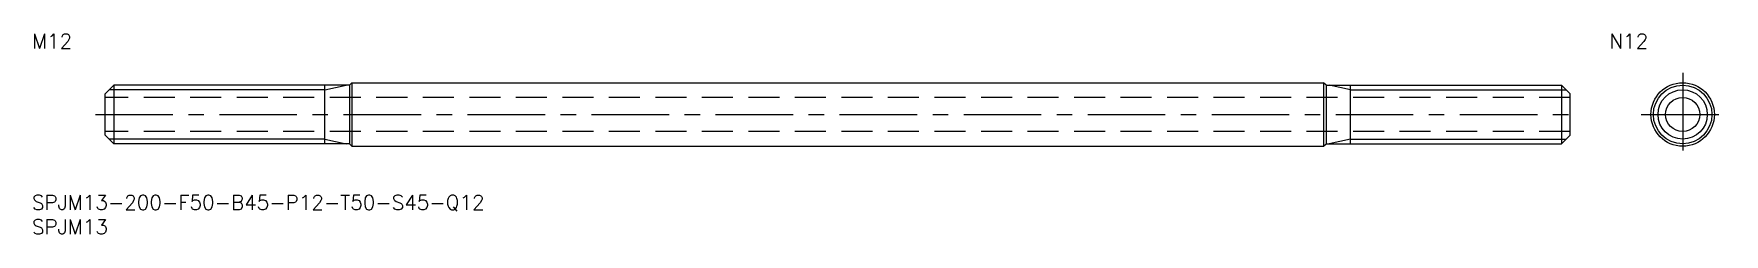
# Model space of a CAD drawing. Extents: x 0 to 347, y -8 to 33.
import ezdxf

# ---------------------------------------------------------------- set-up
doc = ezdxf.new("R2010")
doc.units = 0
doc.header["$LTSCALE"] = 0.5
doc.linetypes.add('CENTER', pattern=[50.8, 31.75, -6.35, 6.35, -6.35])
doc.linetypes.add('DASHED', pattern=[19.05, 12.7, -6.35])
for name, color, linetype in [('MSM_CENTER', 1, 'CENTER'), ('MSM_CONTINUOUS', 7, 'CONTINUOUS'), ('MSM_DASHED', 4, 'DASHED'), ('MSM_NARROW', 5, 'CONTINUOUS'), ('MSM_PART_NUMBER', 7, 'CONTINUOUS')]:
    doc.layers.add(name, color=color, linetype=linetype)
doc.styles.get("Standard").update_dxf_attribs({"font": 'txt.shx', "height": 1, "bigfont": 'bigfont.shx'})

# ---------------------------------------------------------------- blocks, each defined once
blk = doc.blocks.new('*U6')
at = {"layer": 'MSM_PART_NUMBER'}
blk.add_text('SPJM13-200-F50-B45-P12-T50-S45-Q12', height=3, dxfattribs=at).set_placement((0, -3))
blk = doc.blocks.new('*U7')
at = {"layer": 'MSM_PART_NUMBER'}
blk.add_text('SPJM13', height=3, dxfattribs=at).set_placement((0, -8))
blk = doc.blocks.new('*U8')
at = {"layer": 'MSM_PART_NUMBER'}
blk.add_text('M12', height=3, dxfattribs=at).set_placement((0, 30))
blk = doc.blocks.new('*U9')
at = {"layer": 'MSM_PART_NUMBER'}
blk.add_text('N12', height=3, dxfattribs=at).set_placement((323, 30))

msp = doc.modelspace()

# ---------------------------------------------------------------- linework, layer by layer
at = {"layer": 'MSM_CENTER'}
for p, q in [((338.03, 25), (338.03, 8)), ((13, 16.5), (317, 16.5)), ((329.53, 16.5), (346.53, 16.5))]:
    msp.add_line(p, q, dxfattribs=at)
at = {"layer": 'MSM_CONTINUOUS'}
for p, q in [((16.75, 22.5), (15, 20.75)), ((65, 22.5), (16.75, 22.5)), ((16.75, 22.5), (16.75, 10.5)), ((60, 10.5), (60, 22.5)), ((65, 22.5), (65.5, 23)), ((65, 22.5), (65, 10.5)), ((65.5, 23), (264.5, 23)), ((65.5, 23), (65.5, 10)), ((264.5, 23), (264.5, 10)), ((265, 22.5), (264.5, 23)), ((265, 22.5), (265, 10.5)), ((265, 22.5), (313.25, 22.5)), ((270, 10.5), (270, 22.5)), ((313.25, 22.5), (315, 20.75)), ((313.25, 22.5), (313.25, 10.5)), ((15, 12.25), (15, 20.75)), ((315, 12.25), (315, 20.75)), ((16.75, 10.5), (15, 12.25)), ((65, 10.5), (16.75, 10.5)), ((65.5, 10), (65, 10.5)), ((264.5, 10), (265, 10.5)), ((265, 10.5), (313.25, 10.5)), ((313.25, 10.5), (315, 12.25)), ((65.5, 10), (264.5, 10))]:
    msp.add_line(p, q, dxfattribs=at)
for radius in [6.5, 6, 3.5]:
    msp.add_circle((338.03, 16.5), radius, dxfattribs=at)
at = {"layer": 'MSM_DASHED'}
for p, q in [((315, 20), (15, 20)), ((315, 13), (15, 13))]:
    msp.add_line(p, q, dxfattribs=at)
at = {"layer": 'MSM_NARROW'}
for p, q in [((60, 21.55), (15.8, 21.55)), ((60, 21.55), (64.38, 22.5)), ((270, 21.55), (265.62, 22.5)), ((270, 21.55), (314.2, 21.55)), ((60, 11.45), (15.8, 11.45)), ((60, 11.45), (64.38, 10.5)), ((270, 11.45), (265.62, 10.5)), ((270, 11.45), (314.2, 11.45))]:
    msp.add_line(p, q, dxfattribs=at)
msp.add_circle((338.03, 16.5), 5.05, dxfattribs=at)

# ---------------------------------------------------------------- block references
at = {"layer": 'MSM_CONTINUOUS'}
for name in ['*U8', '*U9', '*U6', '*U7']:
    msp.add_blockref(name, (0, 0), dxfattribs=at)

doc.saveas('drawing.dxf')
